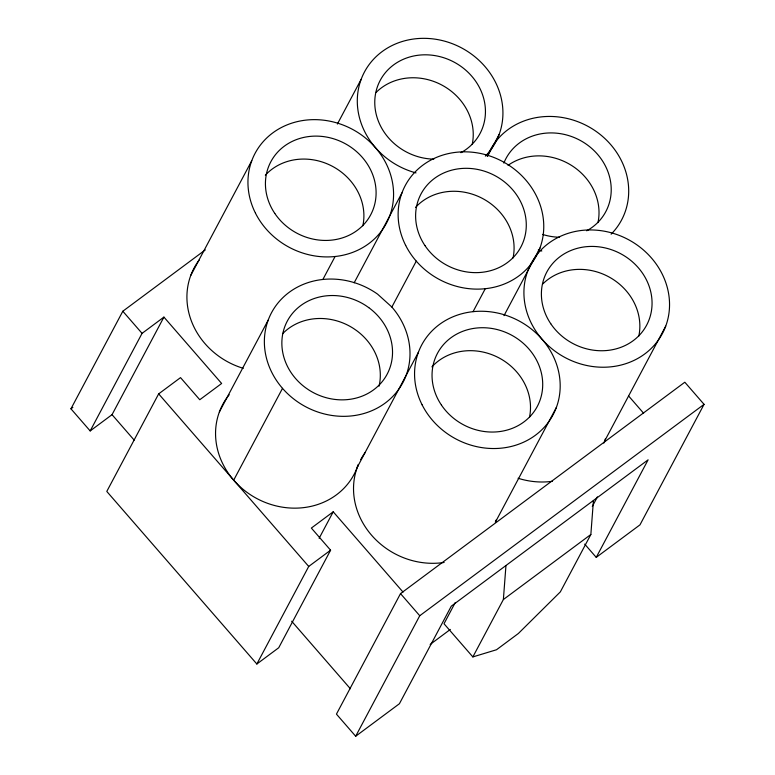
<?xml version="1.0" encoding="UTF-8"?>
<svg xmlns="http://www.w3.org/2000/svg" width="775" height="775" viewBox="0 0 775 775"><rect width="100%" height="100%" fill="white"/><g stroke="black" fill="none" stroke-linecap="round" stroke-linejoin="round"><path stroke-width="1.16" d="M455.303 602.485L444.007 623.739L472.857 656.919L503.372 599.54L505.959 565.518M472.857 656.919L496.513 649.75L518.378 633.485L560.344 591.877L590.85 534.498L593.437 500.476M403.039 592.09L333.221 511.8L311.356 528.066L330.596 550.192L278.719 647.755L256.854 664.01L106.785 491.437L158.662 393.874L180.527 377.619L199.766 399.735L221.64 383.48L163.922 317.101L112.046 414.664L90.181 430.929L70.942 408.803L122.818 311.24L205.288 249.918M90.181 430.929L142.057 333.366L163.922 317.101M190.747 275.483L251.768 160.706M337.387 124.039L361.121 79.399M219.373 411.932L268.198 320.114M322.875 279.465L335.081 256.506M233.692 480.161L282.517 388.343M354.156 282.807L401.954 192.898M391.859 307.036L377.551 294.113A74.4 66.931 28 0 0 265.195 331.448A74.4 66.931 28 0 0 357.672 415.003A74.4 66.931 28 0 0 391.859 307.036L416.272 261.127M487.446 156.463L499.1 134.55M319.126 538.315L333.221 511.8M357.353 467.093L418.384 352.315M256.854 664.01L308.721 566.447L330.596 550.192M473.06 311.657L485.266 288.707M504.002 315.648L539.942 248.058M596.237 557.38L639.976 524.859L704.058 404.347L684.819 382.22L400.51 593.611L336.437 714.124L355.677 736.25L399.416 703.729L451.282 606.166L648.113 459.827L596.237 557.38L584.699 544.108M355.677 736.25L419.75 615.738L704.058 404.347M556.363 407.466L495.341 522.243A74.4 66.931 28 0 0 496.107 520.044M604.684 440.936L665.715 326.159M592.303 506.482L597.399 496.891M70.942 408.803L72.879 407.359M430.164 644.442L450.353 629.426M503.372 599.54L590.85 534.498M628.535 395.889L643.608 413.23M400.51 593.611L419.75 615.738M122.818 311.24L142.057 333.366M158.662 393.874L308.721 566.447M112.046 414.664L134.191 440.123M291.662 621.221L350.368 688.743M243.292 368.319A74.4 66.931 28 0 1 199.127 260.148M358.118 464.893A74.4 66.931 28 0 1 256.263 498.238A74.4 66.931 28 0 1 229.197 394.775M444.133 562.447A74.4 66.931 28 0 1 372.01 535.709A74.4 66.931 28 0 1 358.205 464.923M360.704 459.633A74.4 66.931 28 0 1 365.044 452.687M552.323 481.304A74.4 66.931 28 0 1 518.097 478.262M605.449 438.747A74.4 66.931 28 0 1 603.841 443.097M487.31 156.424A74.4 66.931 28 0 1 592.468 128.979A74.4 66.931 28 0 1 611.126 234.195M541.793 251.013A74.4 66.931 28 0 1 538.286 249.986M503.847 163.089A56.546 50.869 28 0 1 589.988 146.969A56.546 50.869 28 0 1 586.704 230.795M559.589 237.247A56.546 50.869 28 0 1 542.519 234.408M416.01 172.903A74.4 66.931 28 0 1 362.128 76.87A74.4 66.931 28 0 1 467.422 51.334A74.4 66.931 28 0 1 485.353 156.095M433.816 159.137A56.546 50.869 28 0 1 376.95 88.127A56.546 50.869 28 0 1 462.762 67.716A56.546 50.869 28 0 1 460.931 152.685M265.341 175.198A56.546 50.869 28 0 1 331.865 166.024A56.546 50.869 28 0 1 362.855 225.777M282.468 333.87A56.546 50.869 28 0 1 353.526 328.484L356.568 330.586A56.546 50.869 28 0 1 379.052 386.183M376.243 92.283A56.546 50.869 28 0 1 442.302 85.298A56.546 50.869 28 0 1 472.198 144.479M415.526 207.4A56.546 50.869 28 0 1 482.05 198.226A56.546 50.869 28 0 1 513.04 257.978M431.898 366.875A56.546 50.869 28 0 1 498.393 357.585A56.546 50.869 28 0 1 529.48 417.299M542.849 283.892A56.546 50.869 28 0 1 608.917 276.907A56.546 50.869 28 0 1 638.813 336.088M508.042 165.337A56.546 50.869 28 0 1 571.795 165.598A56.546 50.869 28 0 1 597.971 222.58M368.774 307.627L365.732 305.524A56.546 50.869 28 0 0 290.741 315.609A56.546 50.869 28 0 0 305.602 387.752L308.644 389.854A56.546 50.869 28 0 0 383.644 379.779A56.546 50.869 28 0 0 368.774 307.627M422.113 404.841A74.4 66.931 28 0 0 547.983 422.792A74.4 66.931 28 0 0 492.028 312.034A74.4 66.931 28 0 0 422.113 404.841M531.466 323.533A74.4 66.931 28 0 0 657.336 341.494A74.4 66.931 28 0 0 601.371 230.727A74.4 66.931 28 0 0 531.466 323.533M441.459 405.112A56.546 50.869 28 0 0 537.085 406.827A56.546 50.869 28 0 0 483.571 327.728A56.546 50.869 28 0 0 441.459 405.112M550.754 323.727A56.546 50.869 28 0 0 646.398 325.597A56.546 50.869 28 0 0 593.02 246.431A56.546 50.869 28 0 0 550.754 323.727M255.498 213.232A74.4 66.931 28 0 0 381.368 231.182A74.4 66.931 28 0 0 325.413 120.425A74.4 66.931 28 0 0 255.498 213.232M274.796 213.425A56.546 50.869 28 0 0 370.431 215.295A56.546 50.869 28 0 0 317.062 136.119A56.546 50.869 28 0 0 274.796 213.425M405.683 245.433A74.4 66.931 28 0 0 531.553 263.384A74.4 66.931 28 0 0 475.598 152.617A74.4 66.931 28 0 0 405.683 245.433M424.981 245.617A56.546 50.869 28 0 0 520.616 247.496A56.546 50.869 28 0 0 467.248 168.32A56.546 50.869 28 0 0 424.981 245.617"/></g></svg>
